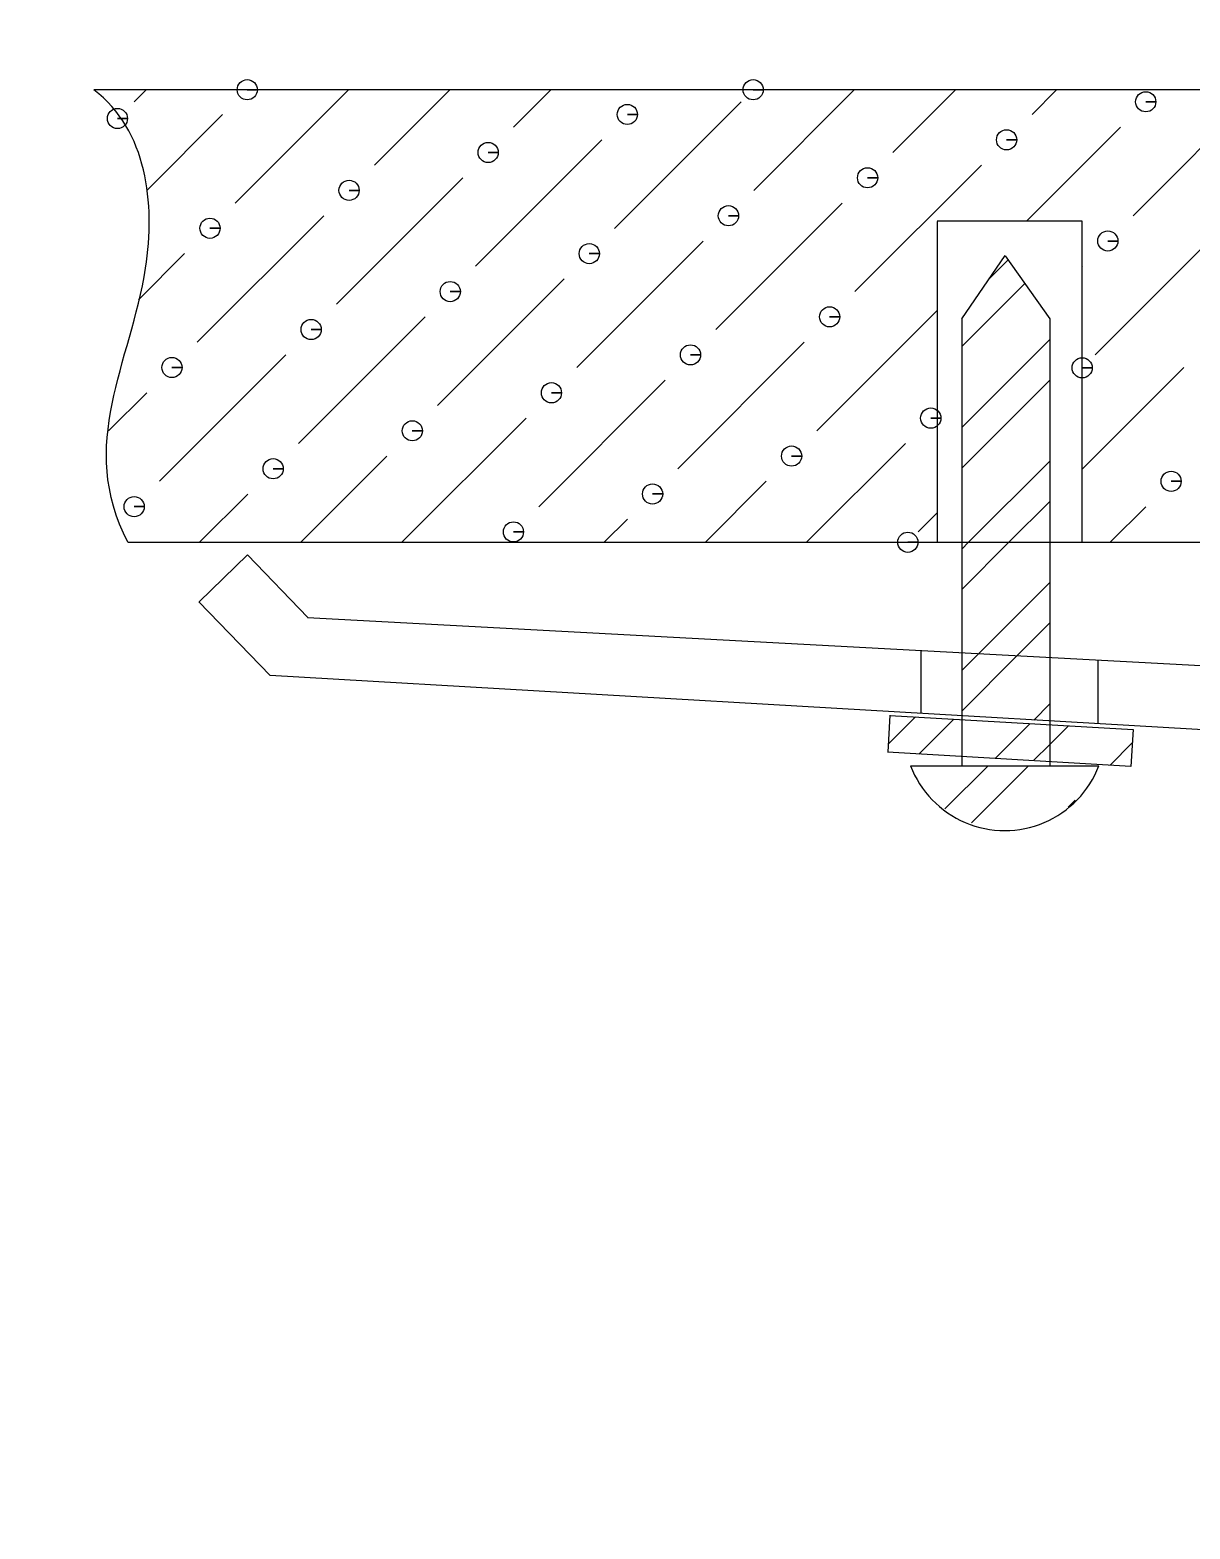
# Model space of a CAD drawing. Header units: millimetres. Extents: x 164 to 1139, y 316 to 1000.
# Drawn here: x 689.76 to 705.71, y 570.23 to 590.83 of the extents above; entities that cross this region are included whole.
import ezdxf

# ---------------------------------------------------------------- set-up
doc = ezdxf.new("R2010")
doc.units = ezdxf.units.MM
doc.layers.add('尺寸標注', color=1, linetype='Continuous', lineweight=30)
doc.layers.add('細實線', color=1, linetype='Continuous', lineweight=13)
doc.styles.add('DIM', font='txt.shx', dxfattribs={"width": 0.7, "bigfont": 'chineset.shx'})
doc.dimstyles.new('mm+in(开孔纸尺寸)', dxfattribs={"dimscale": 3, "dimtxt": 3.8, "dimasz": 2, "dimexe": 1.25, "dimexo": 0.625, "dimgap": 2, "dimtad": 1, "dimtxsty": 'DIM', "dimcen": 0, "dimclrd": 256, "dimclre": 256, "dimclrt": 3, "dimadec": 0, "dimazin": 0, "dimtfac": 1, "dimtmove": 0, "dimatfit": 1, "dimfxl": 1, "dimlwd": -1, "dimarcsym": 0})

# ---------------------------------------------------------------- blocks, each defined once
blk = doc.blocks.new('*D24')
at = {"layer": 'Defpoints', "color": 0}
for p in [(626.769, 833.327), (626.749, 549.627), (922.186, 549.627)]:
    blk.add_point(p, dxfattribs=at)
at = {"layer": '尺寸標注', "lineweight": -2}
for p, q in [((628.644, 833.327), (925.936, 833.327)), ((628.624, 549.627), (925.936, 549.627))]:
    blk.add_line(p, q, dxfattribs=at)
at = {"layer": '尺寸標注'}
blk.add_line((922.186, 827.327), (922.186, 555.627), dxfattribs=at)
for points in [[(923.186, 827.327), (921.186, 827.327), (922.186, 833.327)], [(921.186, 555.627), (923.186, 555.627), (922.186, 549.627)]]:
    blk.add_solid(points, dxfattribs=at)
at = {"layer": '尺寸標注', "color": 3, "insert": (909.536, 691.477), "char_height": 11.4, "attachment_point": 5, "rotation": 90, "style": 'DIM'}
blk.add_mtext('283,7mm [11 3/16"]', dxfattribs=at)
blk = doc.blocks.new('*D25')
at = {"layer": 'Defpoints', "color": 0}
for p in [(626.77, 826.977), (884.186, 826.977), (626.831, 555.977)]:
    blk.add_point(p, dxfattribs=at)
at = {"layer": '尺寸標注', "lineweight": -2}
for p, q in [((628.645, 826.977), (887.936, 826.977)), ((628.706, 555.977), (887.936, 555.977))]:
    blk.add_line(p, q, dxfattribs=at)
at = {"layer": '尺寸標注'}
blk.add_line((884.186, 561.977), (884.186, 820.977), dxfattribs=at)
for points in [[(885.186, 820.977), (883.186, 820.977), (884.186, 826.977)], [(883.186, 561.977), (885.186, 561.977), (884.186, 555.977)]]:
    blk.add_solid(points, dxfattribs=at)
at = {"layer": '尺寸標注', "color": 3, "insert": (872.486, 691.477), "char_height": 11.4, "attachment_point": 5, "rotation": 90, "style": 'DIM'}
blk.add_mtext('271mm [10 11/16"]', dxfattribs=at)
blk = doc.blocks.new('*D26')
at = {"layer": 'Defpoints', "color": 0}
for p in [(626.831, 820.627), (626.828, 562.327), (846.852, 562.327)]:
    blk.add_point(p, dxfattribs=at)
at = {"layer": '尺寸標注', "lineweight": -2}
for p, q in [((628.706, 820.627), (850.602, 820.627)), ((628.703, 562.327), (850.602, 562.327))]:
    blk.add_line(p, q, dxfattribs=at)
at = {"layer": '尺寸標注'}
blk.add_line((846.852, 814.627), (846.852, 568.327), dxfattribs=at)
for points in [[(847.852, 814.627), (845.852, 814.627), (846.852, 820.627)], [(845.852, 568.327), (847.852, 568.327), (846.852, 562.327)]]:
    blk.add_solid(points, dxfattribs=at)
at = {"layer": '尺寸標注', "color": 3, "insert": (834.202, 691.477), "char_height": 11.4, "attachment_point": 5, "rotation": 90, "style": 'DIM'}
blk.add_mtext('258,3mm [10 3/16"]', dxfattribs=at)

msp = doc.modelspace()

# ---------------------------------------------------------------- linework, layer by layer
at = {"layer": '細實線'}
for points, knots in [([(692.746, 590.013), (692.746, 590.013), (692.885, 590.013), (692.885, 590.013), (692.885, 590.013), (692.885, 590.09), (692.822, 590.152), (692.746, 590.152), (692.746, 590.152), (692.669, 590.152), (692.607, 590.09), (692.607, 590.013), (692.607, 590.013), (692.607, 589.937), (692.669, 589.874), (692.746, 589.874), (692.746, 589.874), (692.822, 589.874), (692.885, 589.937), (692.885, 590.013), (692.885, 590.013), (692.885, 590.013), (692.746, 590.013), (692.746, 590.013)], [0, 0, 0, 0, 0.142857, 0.142857, 0.142857, 0.142857, 0.285714, 0.285714, 0.285714, 0.285714, 0.428571, 0.428571, 0.428571, 0.428571, 0.571429, 0.571429, 0.571429, 0.571429, 0.714286, 0.714286, 0.714286, 0.714286, 1, 1, 1, 1]), ([(699.702, 590.013), (699.702, 590.013), (699.84, 590.013), (699.84, 590.013), (699.84, 590.013), (699.84, 590.09), (699.778, 590.152), (699.702, 590.152), (699.702, 590.152), (699.625, 590.152), (699.563, 590.09), (699.563, 590.013), (699.563, 590.013), (699.563, 589.937), (699.625, 589.874), (699.702, 589.874), (699.702, 589.874), (699.778, 589.874), (699.84, 589.937), (699.84, 590.013), (699.84, 590.013), (699.84, 590.013), (699.702, 590.013), (699.702, 590.013)], [0, 0, 0, 0, 0.142857, 0.142857, 0.142857, 0.142857, 0.285714, 0.285714, 0.285714, 0.285714, 0.428571, 0.428571, 0.428571, 0.428571, 0.571429, 0.571429, 0.571429, 0.571429, 0.714286, 0.714286, 0.714286, 0.714286, 1, 1, 1, 1]), ([(691.105, 583.793), (690.403, 585.143), (691.145, 586.256), (691.347, 587.562), (691.347, 587.562), (691.485, 588.459), (691.369, 589.448), (690.638, 590.011)], [0, 0, 0, 0, 0.333333, 0.333333, 0.333333, 0.333333, 1, 1, 1, 1]), ([(705.1, 589.848), (705.1, 589.848), (705.239, 589.848), (705.239, 589.848), (705.239, 589.848), (705.239, 589.924), (705.177, 589.986), (705.1, 589.986), (705.1, 589.986), (705.024, 589.986), (704.961, 589.924), (704.961, 589.848), (704.961, 589.848), (704.961, 589.771), (705.024, 589.709), (705.1, 589.709), (705.1, 589.709), (705.177, 589.709), (705.239, 589.771), (705.239, 589.848), (705.239, 589.848), (705.239, 589.848), (705.1, 589.848), (705.1, 589.848)], [0, 0, 0, 0, 0.142857, 0.142857, 0.142857, 0.142857, 0.285714, 0.285714, 0.285714, 0.285714, 0.428571, 0.428571, 0.428571, 0.428571, 0.571429, 0.571429, 0.571429, 0.571429, 0.714286, 0.714286, 0.714286, 0.714286, 1, 1, 1, 1]), ([(690.96, 589.618), (690.96, 589.618), (691.099, 589.618), (691.099, 589.618), (691.099, 589.618), (691.099, 589.694), (691.037, 589.757), (690.96, 589.757), (690.96, 589.757), (690.884, 589.757), (690.822, 589.694), (690.822, 589.618), (690.822, 589.618), (690.822, 589.542), (690.884, 589.479), (690.96, 589.479), (690.96, 589.479), (691.037, 589.479), (691.099, 589.542), (691.099, 589.618), (691.099, 589.618), (691.099, 589.618), (690.96, 589.618), (690.96, 589.618)], [0, 0, 0, 0, 0.142857, 0.142857, 0.142857, 0.142857, 0.285714, 0.285714, 0.285714, 0.285714, 0.428571, 0.428571, 0.428571, 0.428571, 0.571429, 0.571429, 0.571429, 0.571429, 0.714286, 0.714286, 0.714286, 0.714286, 1, 1, 1, 1]), ([(697.972, 589.673), (697.972, 589.673), (698.11, 589.673), (698.11, 589.673), (698.11, 589.673), (698.11, 589.75), (698.048, 589.812), (697.972, 589.812), (697.972, 589.812), (697.895, 589.812), (697.833, 589.75), (697.833, 589.673), (697.833, 589.673), (697.833, 589.597), (697.895, 589.535), (697.972, 589.535), (697.972, 589.535), (698.048, 589.535), (698.11, 589.597), (698.11, 589.673), (698.11, 589.673), (698.11, 589.673), (697.972, 589.673), (697.972, 589.673)], [0, 0, 0, 0, 0.142857, 0.142857, 0.142857, 0.142857, 0.285714, 0.285714, 0.285714, 0.285714, 0.428571, 0.428571, 0.428571, 0.428571, 0.571429, 0.571429, 0.571429, 0.571429, 0.714286, 0.714286, 0.714286, 0.714286, 1, 1, 1, 1]), ([(696.058, 589.151), (696.058, 589.151), (696.197, 589.151), (696.197, 589.151), (696.197, 589.151), (696.197, 589.227), (696.135, 589.29), (696.058, 589.29), (696.058, 589.29), (695.982, 589.29), (695.92, 589.227), (695.92, 589.151), (695.92, 589.151), (695.92, 589.074), (695.982, 589.012), (696.058, 589.012), (696.058, 589.012), (696.135, 589.012), (696.197, 589.074), (696.197, 589.151), (696.197, 589.151), (696.197, 589.151), (696.058, 589.151), (696.058, 589.151)], [0, 0, 0, 0, 0.142857, 0.142857, 0.142857, 0.142857, 0.285714, 0.285714, 0.285714, 0.285714, 0.428571, 0.428571, 0.428571, 0.428571, 0.571429, 0.571429, 0.571429, 0.571429, 0.714286, 0.714286, 0.714286, 0.714286, 1, 1, 1, 1]), ([(703.187, 589.325), (703.187, 589.325), (703.326, 589.325), (703.326, 589.325), (703.326, 589.325), (703.326, 589.402), (703.263, 589.464), (703.187, 589.464), (703.187, 589.464), (703.11, 589.464), (703.048, 589.402), (703.048, 589.325), (703.048, 589.325), (703.048, 589.249), (703.11, 589.186), (703.187, 589.186), (703.187, 589.186), (703.263, 589.186), (703.326, 589.249), (703.326, 589.325), (703.326, 589.325), (703.326, 589.325), (703.187, 589.325), (703.187, 589.325)], [0, 0, 0, 0, 0.142857, 0.142857, 0.142857, 0.142857, 0.285714, 0.285714, 0.285714, 0.285714, 0.428571, 0.428571, 0.428571, 0.428571, 0.571429, 0.571429, 0.571429, 0.571429, 0.714286, 0.714286, 0.714286, 0.714286, 1, 1, 1, 1]), ([(701.275, 588.803), (701.275, 588.803), (701.414, 588.803), (701.414, 588.803), (701.414, 588.803), (701.414, 588.88), (701.352, 588.942), (701.275, 588.942), (701.275, 588.942), (701.199, 588.942), (701.136, 588.88), (701.136, 588.803), (701.136, 588.803), (701.136, 588.727), (701.199, 588.665), (701.275, 588.665), (701.275, 588.665), (701.352, 588.665), (701.414, 588.727), (701.414, 588.803), (701.414, 588.803), (701.414, 588.803), (701.275, 588.803), (701.275, 588.803)], [0, 0, 0, 0, 0.142857, 0.142857, 0.142857, 0.142857, 0.285714, 0.285714, 0.285714, 0.285714, 0.428571, 0.428571, 0.428571, 0.428571, 0.571429, 0.571429, 0.571429, 0.571429, 0.714286, 0.714286, 0.714286, 0.714286, 1, 1, 1, 1]), ([(694.145, 588.63), (694.145, 588.63), (694.284, 588.63), (694.284, 588.63), (694.284, 588.63), (694.284, 588.707), (694.222, 588.769), (694.145, 588.769), (694.145, 588.769), (694.069, 588.769), (694.007, 588.707), (694.007, 588.63), (694.007, 588.63), (694.007, 588.554), (694.069, 588.492), (694.145, 588.492), (694.145, 588.492), (694.222, 588.492), (694.284, 588.554), (694.284, 588.63), (694.284, 588.63), (694.284, 588.63), (694.145, 588.63), (694.145, 588.63)], [0, 0, 0, 0, 0.142857, 0.142857, 0.142857, 0.142857, 0.285714, 0.285714, 0.285714, 0.285714, 0.428571, 0.428571, 0.428571, 0.428571, 0.571429, 0.571429, 0.571429, 0.571429, 0.714286, 0.714286, 0.714286, 0.714286, 1, 1, 1, 1]), ([(692.233, 588.109), (692.233, 588.109), (692.372, 588.109), (692.372, 588.109), (692.372, 588.109), (692.372, 588.185), (692.31, 588.248), (692.233, 588.248), (692.233, 588.248), (692.157, 588.248), (692.095, 588.185), (692.095, 588.109), (692.095, 588.109), (692.095, 588.032), (692.157, 587.97), (692.233, 587.97), (692.233, 587.97), (692.31, 587.97), (692.372, 588.032), (692.372, 588.109), (692.372, 588.109), (692.372, 588.109), (692.233, 588.109), (692.233, 588.109)], [0, 0, 0, 0, 0.142857, 0.142857, 0.142857, 0.142857, 0.285714, 0.285714, 0.285714, 0.285714, 0.428571, 0.428571, 0.428571, 0.428571, 0.571429, 0.571429, 0.571429, 0.571429, 0.714286, 0.714286, 0.714286, 0.714286, 1, 1, 1, 1]), ([(699.362, 588.282), (699.362, 588.282), (699.501, 588.282), (699.501, 588.282), (699.501, 588.282), (699.501, 588.358), (699.438, 588.42), (699.362, 588.42), (699.362, 588.42), (699.285, 588.42), (699.223, 588.358), (699.223, 588.282), (699.223, 588.282), (699.223, 588.205), (699.285, 588.143), (699.362, 588.143), (699.362, 588.143), (699.438, 588.143), (699.501, 588.205), (699.501, 588.282), (699.501, 588.282), (699.501, 588.282), (699.362, 588.282), (699.362, 588.282)], [0, 0, 0, 0, 0.142857, 0.142857, 0.142857, 0.142857, 0.285714, 0.285714, 0.285714, 0.285714, 0.428571, 0.428571, 0.428571, 0.428571, 0.571429, 0.571429, 0.571429, 0.571429, 0.714286, 0.714286, 0.714286, 0.714286, 1, 1, 1, 1]), ([(704.579, 587.934), (704.579, 587.934), (704.717, 587.934), (704.717, 587.934), (704.717, 587.934), (704.717, 588.011), (704.655, 588.073), (704.579, 588.073), (704.579, 588.073), (704.502, 588.073), (704.44, 588.011), (704.44, 587.934), (704.44, 587.934), (704.44, 587.858), (704.502, 587.796), (704.579, 587.796), (704.579, 587.796), (704.655, 587.796), (704.717, 587.858), (704.717, 587.934), (704.717, 587.934), (704.717, 587.934), (704.579, 587.934), (704.579, 587.934)], [0, 0, 0, 0, 0.142857, 0.142857, 0.142857, 0.142857, 0.285714, 0.285714, 0.285714, 0.285714, 0.428571, 0.428571, 0.428571, 0.428571, 0.571429, 0.571429, 0.571429, 0.571429, 0.714286, 0.714286, 0.714286, 0.714286, 1, 1, 1, 1]), ([(697.449, 587.76), (697.449, 587.76), (697.588, 587.76), (697.588, 587.76), (697.588, 587.76), (697.588, 587.837), (697.525, 587.899), (697.449, 587.899), (697.449, 587.899), (697.372, 587.899), (697.31, 587.837), (697.31, 587.76), (697.31, 587.76), (697.31, 587.684), (697.372, 587.622), (697.449, 587.622), (697.449, 587.622), (697.525, 587.622), (697.588, 587.684), (697.588, 587.76), (697.588, 587.76), (697.588, 587.76), (697.449, 587.76), (697.449, 587.76)], [0, 0, 0, 0, 0.142857, 0.142857, 0.142857, 0.142857, 0.285714, 0.285714, 0.285714, 0.285714, 0.428571, 0.428571, 0.428571, 0.428571, 0.571429, 0.571429, 0.571429, 0.571429, 0.714286, 0.714286, 0.714286, 0.714286, 1, 1, 1, 1]), ([(695.537, 587.239), (695.537, 587.239), (695.676, 587.239), (695.676, 587.239), (695.676, 587.239), (695.676, 587.315), (695.613, 587.377), (695.537, 587.377), (695.537, 587.377), (695.46, 587.377), (695.398, 587.315), (695.398, 587.239), (695.398, 587.239), (695.398, 587.162), (695.46, 587.1), (695.537, 587.1), (695.537, 587.1), (695.613, 587.1), (695.676, 587.162), (695.676, 587.239), (695.676, 587.239), (695.676, 587.239), (695.537, 587.239), (695.537, 587.239)], [0, 0, 0, 0, 0.142857, 0.142857, 0.142857, 0.142857, 0.285714, 0.285714, 0.285714, 0.285714, 0.428571, 0.428571, 0.428571, 0.428571, 0.571429, 0.571429, 0.571429, 0.571429, 0.714286, 0.714286, 0.714286, 0.714286, 1, 1, 1, 1]), ([(700.753, 586.891), (700.753, 586.891), (700.892, 586.891), (700.892, 586.891), (700.892, 586.891), (700.892, 586.968), (700.83, 587.03), (700.753, 587.03), (700.753, 587.03), (700.677, 587.03), (700.615, 586.968), (700.615, 586.891), (700.615, 586.891), (700.615, 586.815), (700.677, 586.753), (700.753, 586.753), (700.753, 586.753), (700.83, 586.753), (700.892, 586.815), (700.892, 586.891), (700.892, 586.891), (700.892, 586.891), (700.753, 586.891), (700.753, 586.891)], [0, 0, 0, 0, 0.142857, 0.142857, 0.142857, 0.142857, 0.285714, 0.285714, 0.285714, 0.285714, 0.428571, 0.428571, 0.428571, 0.428571, 0.571429, 0.571429, 0.571429, 0.571429, 0.714286, 0.714286, 0.714286, 0.714286, 1, 1, 1, 1]), ([(693.624, 586.717), (693.624, 586.717), (693.763, 586.717), (693.763, 586.717), (693.763, 586.717), (693.763, 586.794), (693.7, 586.856), (693.624, 586.856), (693.624, 586.856), (693.547, 586.856), (693.485, 586.794), (693.485, 586.717), (693.485, 586.717), (693.485, 586.641), (693.547, 586.578), (693.624, 586.578), (693.624, 586.578), (693.7, 586.578), (693.763, 586.641), (693.763, 586.717), (693.763, 586.717), (693.763, 586.717), (693.624, 586.717), (693.624, 586.717)], [0, 0, 0, 0, 0.142857, 0.142857, 0.142857, 0.142857, 0.285714, 0.285714, 0.285714, 0.285714, 0.428571, 0.428571, 0.428571, 0.428571, 0.571429, 0.571429, 0.571429, 0.571429, 0.714286, 0.714286, 0.714286, 0.714286, 1, 1, 1, 1]), ([(698.841, 586.369), (698.841, 586.369), (698.979, 586.369), (698.979, 586.369), (698.979, 586.369), (698.979, 586.445), (698.917, 586.507), (698.841, 586.507), (698.841, 586.507), (698.764, 586.507), (698.702, 586.445), (698.702, 586.369), (698.702, 586.369), (698.702, 586.292), (698.764, 586.23), (698.841, 586.23), (698.841, 586.23), (698.917, 586.23), (698.979, 586.292), (698.979, 586.369), (698.979, 586.369), (698.979, 586.369), (698.841, 586.369), (698.841, 586.369)], [0, 0, 0, 0, 0.142857, 0.142857, 0.142857, 0.142857, 0.285714, 0.285714, 0.285714, 0.285714, 0.428571, 0.428571, 0.428571, 0.428571, 0.571429, 0.571429, 0.571429, 0.571429, 0.714286, 0.714286, 0.714286, 0.714286, 1, 1, 1, 1]), ([(691.71, 586.195), (691.71, 586.195), (691.849, 586.195), (691.849, 586.195), (691.849, 586.195), (691.849, 586.272), (691.787, 586.334), (691.71, 586.334), (691.71, 586.334), (691.634, 586.334), (691.572, 586.272), (691.572, 586.195), (691.572, 586.195), (691.572, 586.119), (691.634, 586.057), (691.71, 586.057), (691.71, 586.057), (691.787, 586.057), (691.849, 586.119), (691.849, 586.195), (691.849, 586.195), (691.849, 586.195), (691.71, 586.195), (691.71, 586.195)], [0, 0, 0, 0, 0.142857, 0.142857, 0.142857, 0.142857, 0.285714, 0.285714, 0.285714, 0.285714, 0.428571, 0.428571, 0.428571, 0.428571, 0.571429, 0.571429, 0.571429, 0.571429, 0.714286, 0.714286, 0.714286, 0.714286, 1, 1, 1, 1]), ([(704.226, 586.19), (704.226, 586.19), (704.364, 586.19), (704.364, 586.19), (704.364, 586.19), (704.364, 586.267), (704.302, 586.329), (704.226, 586.329), (704.226, 586.329), (704.149, 586.329), (704.087, 586.267), (704.087, 586.19), (704.087, 586.19), (704.087, 586.114), (704.149, 586.052), (704.226, 586.052), (704.226, 586.052), (704.302, 586.052), (704.364, 586.114), (704.364, 586.19), (704.364, 586.19), (704.364, 586.19), (704.226, 586.19), (704.226, 586.19)], [0, 0, 0, 0, 0.142857, 0.142857, 0.142857, 0.142857, 0.285714, 0.285714, 0.285714, 0.285714, 0.428571, 0.428571, 0.428571, 0.428571, 0.571429, 0.571429, 0.571429, 0.571429, 0.714286, 0.714286, 0.714286, 0.714286, 1, 1, 1, 1]), ([(696.928, 585.848), (696.928, 585.848), (697.067, 585.848), (697.067, 585.848), (697.067, 585.848), (697.067, 585.925), (697.005, 585.987), (696.928, 585.987), (696.928, 585.987), (696.852, 585.987), (696.79, 585.925), (696.79, 585.848), (696.79, 585.848), (696.79, 585.772), (696.852, 585.709), (696.928, 585.709), (696.928, 585.709), (697.005, 585.709), (697.067, 585.772), (697.067, 585.848), (697.067, 585.848), (697.067, 585.848), (696.928, 585.848), (696.928, 585.848)], [0, 0, 0, 0, 0.142857, 0.142857, 0.142857, 0.142857, 0.285714, 0.285714, 0.285714, 0.285714, 0.428571, 0.428571, 0.428571, 0.428571, 0.571429, 0.571429, 0.571429, 0.571429, 0.714286, 0.714286, 0.714286, 0.714286, 1, 1, 1, 1]), ([(702.144, 585.5), (702.144, 585.5), (702.283, 585.5), (702.283, 585.5), (702.283, 585.5), (702.283, 585.576), (702.22, 585.639), (702.144, 585.639), (702.144, 585.639), (702.068, 585.639), (702.005, 585.576), (702.005, 585.5), (702.005, 585.5), (702.005, 585.423), (702.068, 585.361), (702.144, 585.361), (702.144, 585.361), (702.22, 585.361), (702.283, 585.423), (702.283, 585.5), (702.283, 585.5), (702.283, 585.5), (702.144, 585.5), (702.144, 585.5)], [0, 0, 0, 0, 0.142857, 0.142857, 0.142857, 0.142857, 0.285714, 0.285714, 0.285714, 0.285714, 0.428571, 0.428571, 0.428571, 0.428571, 0.571429, 0.571429, 0.571429, 0.571429, 0.714286, 0.714286, 0.714286, 0.714286, 1, 1, 1, 1]), ([(695.015, 585.325), (695.015, 585.325), (695.154, 585.325), (695.154, 585.325), (695.154, 585.325), (695.154, 585.402), (695.092, 585.464), (695.015, 585.464), (695.015, 585.464), (694.939, 585.464), (694.877, 585.402), (694.877, 585.325), (694.877, 585.325), (694.877, 585.249), (694.939, 585.187), (695.015, 585.187), (695.015, 585.187), (695.092, 585.187), (695.154, 585.249), (695.154, 585.325), (695.154, 585.325), (695.154, 585.325), (695.015, 585.325), (695.015, 585.325)], [0, 0, 0, 0, 0.142857, 0.142857, 0.142857, 0.142857, 0.285714, 0.285714, 0.285714, 0.285714, 0.428571, 0.428571, 0.428571, 0.428571, 0.571429, 0.571429, 0.571429, 0.571429, 0.714286, 0.714286, 0.714286, 0.714286, 1, 1, 1, 1]), ([(693.102, 584.804), (693.102, 584.804), (693.241, 584.804), (693.241, 584.804), (693.241, 584.804), (693.241, 584.88), (693.179, 584.943), (693.102, 584.943), (693.102, 584.943), (693.026, 584.943), (692.963, 584.88), (692.963, 584.804), (692.963, 584.804), (692.963, 584.727), (693.026, 584.665), (693.102, 584.665), (693.102, 584.665), (693.179, 584.665), (693.241, 584.727), (693.241, 584.804), (693.241, 584.804), (693.241, 584.804), (693.102, 584.804), (693.102, 584.804)], [0, 0, 0, 0, 0.142857, 0.142857, 0.142857, 0.142857, 0.285714, 0.285714, 0.285714, 0.285714, 0.428571, 0.428571, 0.428571, 0.428571, 0.571429, 0.571429, 0.571429, 0.571429, 0.714286, 0.714286, 0.714286, 0.714286, 1, 1, 1, 1]), ([(700.231, 584.978), (700.231, 584.978), (700.369, 584.978), (700.369, 584.978), (700.369, 584.978), (700.369, 585.055), (700.307, 585.117), (700.231, 585.117), (700.231, 585.117), (700.154, 585.117), (700.092, 585.055), (700.092, 584.978), (700.092, 584.978), (700.092, 584.902), (700.154, 584.839), (700.231, 584.839), (700.231, 584.839), (700.307, 584.839), (700.369, 584.902), (700.369, 584.978), (700.369, 584.978), (700.369, 584.978), (700.231, 584.978), (700.231, 584.978)], [0, 0, 0, 0, 0.142857, 0.142857, 0.142857, 0.142857, 0.285714, 0.285714, 0.285714, 0.285714, 0.428571, 0.428571, 0.428571, 0.428571, 0.571429, 0.571429, 0.571429, 0.571429, 0.714286, 0.714286, 0.714286, 0.714286, 1, 1, 1, 1]), ([(705.449, 584.631), (705.449, 584.631), (705.587, 584.631), (705.587, 584.631), (705.587, 584.631), (705.587, 584.707), (705.525, 584.77), (705.449, 584.77), (705.449, 584.77), (705.372, 584.77), (705.31, 584.707), (705.31, 584.631), (705.31, 584.631), (705.31, 584.554), (705.372, 584.492), (705.449, 584.492), (705.449, 584.492), (705.525, 584.492), (705.587, 584.554), (705.587, 584.631), (705.587, 584.631), (705.587, 584.631), (705.449, 584.631), (705.449, 584.631)], [0, 0, 0, 0, 0.142857, 0.142857, 0.142857, 0.142857, 0.285714, 0.285714, 0.285714, 0.285714, 0.428571, 0.428571, 0.428571, 0.428571, 0.571429, 0.571429, 0.571429, 0.571429, 0.714286, 0.714286, 0.714286, 0.714286, 1, 1, 1, 1]), ([(698.319, 584.457), (698.319, 584.457), (698.458, 584.457), (698.458, 584.457), (698.458, 584.457), (698.458, 584.533), (698.395, 584.595), (698.319, 584.595), (698.319, 584.595), (698.242, 584.595), (698.18, 584.533), (698.18, 584.457), (698.18, 584.457), (698.18, 584.38), (698.242, 584.318), (698.319, 584.318), (698.319, 584.318), (698.395, 584.318), (698.458, 584.38), (698.458, 584.457), (698.458, 584.457), (698.458, 584.457), (698.319, 584.457), (698.319, 584.457)], [0, 0, 0, 0, 0.142857, 0.142857, 0.142857, 0.142857, 0.285714, 0.285714, 0.285714, 0.285714, 0.428571, 0.428571, 0.428571, 0.428571, 0.571429, 0.571429, 0.571429, 0.571429, 0.714286, 0.714286, 0.714286, 0.714286, 1, 1, 1, 1]), ([(691.19, 584.283), (691.19, 584.283), (691.329, 584.283), (691.329, 584.283), (691.329, 584.283), (691.329, 584.359), (691.267, 584.421), (691.19, 584.421), (691.19, 584.421), (691.114, 584.421), (691.052, 584.359), (691.052, 584.283), (691.052, 584.283), (691.052, 584.206), (691.114, 584.144), (691.19, 584.144), (691.19, 584.144), (691.267, 584.144), (691.329, 584.206), (691.329, 584.283), (691.329, 584.283), (691.329, 584.283), (691.19, 584.283), (691.19, 584.283)], [0, 0, 0, 0, 0.142857, 0.142857, 0.142857, 0.142857, 0.285714, 0.285714, 0.285714, 0.285714, 0.428571, 0.428571, 0.428571, 0.428571, 0.571429, 0.571429, 0.571429, 0.571429, 0.714286, 0.714286, 0.714286, 0.714286, 1, 1, 1, 1]), ([(696.406, 583.935), (696.406, 583.935), (696.544, 583.935), (696.544, 583.935), (696.544, 583.935), (696.544, 584.012), (696.482, 584.074), (696.406, 584.074), (696.406, 584.074), (696.329, 584.074), (696.267, 584.012), (696.267, 583.935), (696.267, 583.935), (696.267, 583.859), (696.329, 583.797), (696.406, 583.797), (696.406, 583.797), (696.482, 583.797), (696.544, 583.859), (696.544, 583.935), (696.544, 583.935), (696.544, 583.935), (696.406, 583.935), (696.406, 583.935)], [0, 0, 0, 0, 0.142857, 0.142857, 0.142857, 0.142857, 0.285714, 0.285714, 0.285714, 0.285714, 0.428571, 0.428571, 0.428571, 0.428571, 0.571429, 0.571429, 0.571429, 0.571429, 0.714286, 0.714286, 0.714286, 0.714286, 1, 1, 1, 1]), ([(701.829, 583.793), (701.829, 583.793), (701.967, 583.793), (701.967, 583.793), (701.967, 583.793), (701.967, 583.87), (701.905, 583.932), (701.829, 583.932), (701.829, 583.932), (701.752, 583.932), (701.69, 583.87), (701.69, 583.793), (701.69, 583.793), (701.69, 583.717), (701.752, 583.654), (701.829, 583.654), (701.829, 583.654), (701.905, 583.654), (701.967, 583.717), (701.967, 583.793), (701.967, 583.793), (701.967, 583.793), (701.829, 583.793), (701.829, 583.793)], [0, 0, 0, 0, 0.142857, 0.142857, 0.142857, 0.142857, 0.285714, 0.285714, 0.285714, 0.285714, 0.428571, 0.428571, 0.428571, 0.428571, 0.571429, 0.571429, 0.571429, 0.571429, 0.714286, 0.714286, 0.714286, 0.714286, 1, 1, 1, 1]), ([(701.865, 580.721), (702, 580.369), (702.272, 580.088), (702.619, 579.941), (702.619, 579.941), (702.965, 579.795), (703.356, 579.795), (703.703, 579.941), (703.703, 579.941), (704.049, 580.088), (704.321, 580.369), (704.456, 580.721)], [0, 0, 0, 0, 0.25, 0.25, 0.25, 0.25, 0.5, 0.5, 0.5, 0.5, 1, 1, 1, 1])]:
    msp.add_open_spline(points, degree=3, knots=knots, dxfattribs=at)
for points in [[(718.653, 590.011), (718.653, 590.011), (690.638, 590.011), (690.638, 590.011)], [(691.19, 589.847), (691.19, 589.847), (691.355, 590.013), (691.355, 590.013)], [(692.581, 588.456), (692.581, 588.456), (694.137, 590.013), (694.137, 590.013)], [(694.494, 588.977), (694.494, 588.977), (695.529, 590.013), (695.529, 590.013)], [(696.406, 589.499), (696.406, 589.499), (696.919, 590.013), (696.919, 590.013)], [(699.711, 588.63), (699.711, 588.63), (701.093, 590.013), (701.093, 590.013)], [(701.622, 589.151), (701.622, 589.151), (702.483, 590.013), (702.483, 590.013)], [(703.536, 589.673), (703.536, 589.673), (703.875, 590.013), (703.875, 590.013)], [(704.927, 588.281), (704.927, 588.281), (706.657, 590.013), (706.657, 590.013)], [(697.797, 588.108), (697.797, 588.108), (699.536, 589.847), (699.536, 589.847)], [(691.368, 588.633), (691.368, 588.633), (692.406, 589.673), (692.406, 589.673)], [(703.459, 588.205), (703.459, 588.205), (704.753, 589.499), (704.753, 589.499)], [(695.884, 587.586), (695.884, 587.586), (697.623, 589.325), (697.623, 589.325)], [(701.101, 587.238), (701.101, 587.238), (702.84, 588.977), (702.84, 588.977)], [(693.972, 587.065), (693.972, 587.065), (695.711, 588.803), (695.711, 588.803)], [(699.188, 586.717), (699.188, 586.717), (700.928, 588.456), (700.928, 588.456)], [(692.059, 586.542), (692.059, 586.542), (693.798, 588.281), (693.798, 588.281)], [(704.225, 588.205), (704.225, 588.205), (702.233, 588.205), (702.233, 588.205)], [(702.234, 588.204), (702.234, 588.204), (702.234, 583.792), (702.234, 583.792)], [(704.225, 583.793), (704.225, 583.793), (704.225, 588.205), (704.225, 588.205)], [(704.404, 586.369), (704.404, 586.369), (706.143, 588.108), (706.143, 588.108)], [(697.276, 586.195), (697.276, 586.195), (699.015, 587.934), (699.015, 587.934)], [(691.251, 587.126), (691.251, 587.126), (691.885, 587.76), (691.885, 587.76)], [(702.569, 586.864), (702.569, 586.864), (703.166, 587.733), (703.166, 587.733)], [(702.954, 587.423), (702.954, 587.423), (703.207, 587.675), (703.207, 587.675)], [(703.168, 587.732), (703.168, 587.732), (703.781, 586.863), (703.781, 586.863)], [(695.363, 585.674), (695.363, 585.674), (697.102, 587.413), (697.102, 587.413)], [(704.226, 587.581), (704.226, 587.581), (704.231, 587.586), (704.231, 587.586)], [(702.57, 586.482), (702.57, 586.482), (703.438, 587.349), (703.438, 587.349)], [(693.449, 585.152), (693.449, 585.152), (695.19, 586.891), (695.19, 586.891)], [(700.579, 585.325), (700.579, 585.325), (702.234, 586.981), (702.234, 586.981)], [(702.569, 586.864), (702.569, 586.864), (702.569, 580.722), (702.569, 580.722)], [(703.781, 586.863), (703.781, 586.863), (703.781, 580.721), (703.781, 580.721)], [(698.666, 584.804), (698.666, 584.804), (700.405, 586.542), (700.405, 586.542)], [(702.57, 585.37), (702.57, 585.37), (703.78, 586.579), (703.78, 586.579)], [(691.538, 584.631), (691.538, 584.631), (693.276, 586.368), (693.276, 586.368)], [(704.226, 584.799), (704.226, 584.799), (705.622, 586.195), (705.622, 586.195)], [(696.754, 584.282), (696.754, 584.282), (698.493, 586.021), (698.493, 586.021)], [(702.57, 584.813), (702.57, 584.813), (703.78, 586.022), (703.78, 586.022)], [(690.838, 585.323), (690.838, 585.323), (691.363, 585.848), (691.363, 585.848)], [(694.873, 583.793), (694.873, 583.793), (696.58, 585.499), (696.58, 585.499)], [(700.437, 583.793), (700.437, 583.793), (701.797, 585.152), (701.797, 585.152)], [(693.482, 583.793), (693.482, 583.793), (694.667, 584.978), (694.667, 584.978)], [(702.662, 583.793), (702.662, 583.793), (703.78, 584.91), (703.78, 584.91)], [(699.047, 583.793), (699.047, 583.793), (699.883, 584.631), (699.883, 584.631)], [(692.091, 583.793), (692.091, 583.793), (692.755, 584.456), (692.755, 584.456)], [(703.219, 583.793), (703.219, 583.793), (703.78, 584.353), (703.78, 584.353)], [(701.971, 583.935), (701.971, 583.935), (702.234, 584.199), (702.234, 584.199)], [(704.611, 583.793), (704.611, 583.793), (705.1, 584.282), (705.1, 584.282)], [(697.655, 583.793), (697.655, 583.793), (697.972, 584.109), (697.972, 584.109)], [(691.103, 583.793), (691.103, 583.793), (719.69, 583.793), (719.69, 583.793)], [(702.57, 583.7), (702.57, 583.7), (702.663, 583.793), (702.663, 583.793)], [(702.57, 583.142), (702.57, 583.142), (703.219, 583.793), (703.219, 583.793)], [(692.75, 583.619), (692.75, 583.619), (692.083, 582.976), (692.083, 582.976)], [(693.577, 582.76), (693.577, 582.76), (692.749, 583.62), (692.749, 583.62)], [(702.806, 582.266), (702.806, 582.266), (703.781, 583.24), (703.781, 583.24)], [(692.082, 582.976), (692.082, 582.976), (693.06, 581.961), (693.06, 581.961)], [(693.576, 582.759), (693.576, 582.759), (713.11, 581.712), (713.11, 581.712)], [(703.333, 582.237), (703.333, 582.237), (703.781, 582.684), (703.781, 582.684)], [(702.006, 582.307), (702.006, 582.307), (702.006, 581.439), (702.006, 581.439)], [(702.57, 582.03), (702.57, 582.03), (702.806, 582.266), (702.806, 582.266)], [(702.57, 581.473), (702.57, 581.473), (703.333, 582.237), (703.333, 582.237)], [(704.44, 582.178), (704.44, 582.178), (704.44, 581.3), (704.44, 581.3)], [(713.525, 580.77), (713.525, 580.77), (693.059, 581.962), (693.059, 581.962)], [(703.559, 581.35), (703.559, 581.35), (703.781, 581.571), (703.781, 581.571)], [(701.582, 581.415), (701.582, 581.415), (701.553, 580.909), (701.553, 580.909)], [(701.559, 581.02), (701.559, 581.02), (701.933, 581.393), (701.933, 581.393)], [(701.582, 581.412), (701.582, 581.412), (704.925, 581.218), (704.925, 581.218)], [(701.98, 580.883), (701.98, 580.883), (702.459, 581.364), (702.459, 581.364)], [(703.031, 580.823), (703.031, 580.823), (703.511, 581.303), (703.511, 581.303)], [(703.781, 581.015), (703.781, 581.015), (704.037, 581.271), (704.037, 581.271)], [(704.61, 580.731), (704.61, 580.731), (704.915, 581.037), (704.915, 581.037)], [(704.925, 581.218), (704.925, 581.218), (704.896, 580.712), (704.896, 580.712)], [(704.895, 580.713), (704.895, 580.713), (701.551, 580.907), (701.551, 580.907)], [(703.558, 580.792), (703.558, 580.792), (703.781, 581.015), (703.781, 581.015)], [(701.864, 580.721), (701.864, 580.721), (704.454, 580.721), (704.454, 580.721)], [(702.338, 580.129), (702.338, 580.129), (702.931, 580.721), (702.931, 580.721)], [(702.703, 579.938), (702.703, 579.938), (703.488, 580.721), (703.488, 580.721)], [(704.033, 580.154), (704.033, 580.154), (704.128, 580.249), (704.128, 580.249)]]:
    msp.add_open_spline(points, degree=3, dxfattribs=at)

# ---------------------------------------------------------------- dimensions: what is measured, and where the dimension line sits
at = {"layer": '尺寸標注'}
for base, p1, p2, picture, middle in [((922.186, 549.627), (626.769, 833.327), (626.749, 549.627), '*D24', (922.186, 691.477)), ((884.186, 826.977), (626.831, 555.977), (626.77, 826.977), '*D25', (884.186, 691.477)), ((846.852, 562.327), (626.831, 820.627), (626.828, 562.327), '*D26', (846.852, 691.477))]:
    dim = msp.add_linear_dim(base=base, p1=p1, p2=p2, angle=90, dimstyle='mm+in(开孔纸尺寸)', override={"dimpost": 'mm', "dimtofl": 0}, dxfattribs=at)
    dim.commit()
    dim.dimension.update_dxf_attribs({"geometry": picture, "text_midpoint": middle, "dimtype": 160})

doc.saveas('drawing.dxf')
